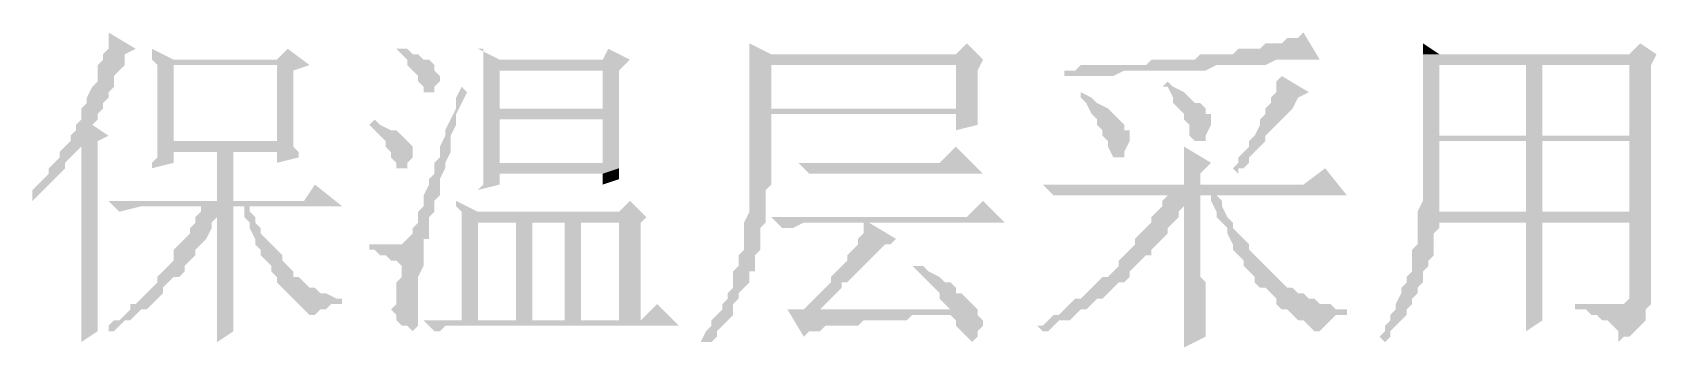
# Model space of a CAD drawing. Header units: millimetres. Extents: x 6 to 291, y 3 to 207.
# Drawn here: x 146.81 to 159.47, y 171.24 to 173.69 of the extents above; entities that cross this region are included whole.
import ezdxf

# ---------------------------------------------------------------- set-up
doc = ezdxf.new("R2010")
doc.units = ezdxf.units.MM

msp = doc.modelspace()

# ---------------------------------------------------------------- hatches: boundary and pattern name
at = {"true_color": 0x00b8b8}
h = msp.add_hatch(color=132, dxfattribs=at)
h.dxf.hatch_style = 2
h.paths.add_polyline_path([(147.404526, 173.693667), (147.404526, 173.566667), (147.362192, 173.524333), (147.362192, 173.482), (147.319859, 173.439667), (147.319859, 173.312667), (147.277526, 173.270333), (147.235192, 173.185667), (147.235192, 173.143333), (147.192859, 173.101), (147.192859, 173.016333), (147.150526, 172.974), (147.150526, 172.931667), (147.108192, 172.889333), (147.108192, 172.847), (147.192859, 172.804667), (147.192859, 171.280667), (147.319859, 171.365333), (147.319859, 171.407667), (147.319859, 172.847), (147.404526, 172.889333), (147.277526, 172.974), (147.319859, 173.016333), (147.319859, 173.058667), (147.362192, 173.101), (147.362192, 173.143333), (147.404526, 173.185667), (147.404526, 173.228), (147.446859, 173.270333), (147.446859, 173.355), (147.489192, 173.397333), (147.531526, 173.439667), (147.531526, 173.524333), (147.616192, 173.566667)])
h = msp.add_hatch(color=132, dxfattribs=at)
h.dxf.hatch_style = 2
h.paths.add_polyline_path([(156.717859, 173.693667), (156.675526, 173.651333), (156.590859, 173.651333), (156.548526, 173.609), (156.421526, 173.609), (156.379192, 173.566667), (156.209859, 173.566667), (156.167526, 173.524333), (155.913526, 173.524333), (155.871192, 173.482), (155.532526, 173.482), (155.490192, 173.439667), (154.982192, 173.439667), (154.939859, 173.397333), (154.855192, 173.397333), (154.855192, 173.355), (155.236192, 173.355), (155.320859, 173.397333), (155.955859, 173.397333), (156.040526, 173.439667), (156.421526, 173.439667), (156.506192, 173.482), (156.844859, 173.482)])
h = msp.add_hatch(color=132, dxfattribs=at)
h.dxf.hatch_style = 2
h.paths.add_polyline_path([(147.743192, 173.566667), (147.743192, 173.482), (147.785526, 173.439667), (148.716859, 173.439667), (148.716859, 172.847), (147.912526, 172.847), (147.785526, 172.804667), (147.785526, 172.762333), (148.716859, 172.762333), (148.716859, 172.677667), (148.886192, 172.72), (148.886192, 172.762333), (148.843859, 172.804667), (148.843859, 173.397333), (148.970859, 173.439667), (147.912526, 173.482)])
h = msp.add_hatch(color=132, dxfattribs=at)
h.dxf.hatch_style = 2
h.paths.add_polyline_path([(148.801526, 173.566667), (148.716859, 173.482), (147.912526, 173.482), (148.970859, 173.439667)])
h = msp.add_hatch(color=132, dxfattribs=at)
h.dxf.hatch_style = 2
h.paths.add_polyline_path([(149.648192, 173.566667), (149.690526, 173.524333), (149.732859, 173.482), (149.732859, 173.439667), (149.775192, 173.397333), (149.817526, 173.355), (149.817526, 173.312667), (149.859859, 173.270333), (149.859859, 173.228), (149.944526, 173.228), (149.944526, 173.270333), (149.986859, 173.312667), (149.986859, 173.355), (149.944526, 173.397333), (149.944526, 173.439667), (149.902192, 173.482), (149.859859, 173.482), (149.817526, 173.524333), (149.775192, 173.524333), (149.732859, 173.566667)])
h = msp.add_hatch(color=132, dxfattribs=at)
h.dxf.hatch_style = 2
h.paths.add_polyline_path([(150.283192, 173.566667), (150.325526, 173.566667), (150.325526, 173.439667), (151.256859, 173.397333), (151.256859, 173.101), (150.452526, 173.101), (151.383859, 173.058667), (151.383859, 173.397333), (151.468526, 173.482), (150.452526, 173.482)])
h = msp.add_hatch(color=132, dxfattribs=at)
h.dxf.hatch_style = 2
h.paths.add_polyline_path([(151.299192, 173.566667), (151.256859, 173.482), (150.452526, 173.482), (151.468526, 173.482)])
h = msp.add_hatch(color=132, dxfattribs=at)
h.dxf.hatch_style = 2
h.paths.add_polyline_path([(152.399859, 173.609), (152.399859, 173.482), (152.569192, 173.524333)])
h = msp.add_hatch(color=132, dxfattribs=at)
h.dxf.hatch_style = 2
h.paths.add_polyline_path([(154.093192, 173.609), (154.008526, 173.524333), (152.569192, 173.524333), (152.399859, 173.482), (152.399859, 173.058667), (152.569192, 173.101), (152.569192, 173.439667), (154.008526, 173.439667), (154.220192, 173.482)])
h = msp.add_hatch(color=132, dxfattribs=at)
h.dxf.hatch_style = 2
h.paths.add_polyline_path([(159.342526, 173.609), (159.257859, 173.524333), (157.649192, 173.524333), (157.649192, 173.482), (159.257859, 173.439667), (159.257859, 172.889333), (157.776192, 172.889333), (157.649192, 172.847), (159.257859, 172.847), (159.257859, 172.296667), (158.580526, 172.296667), (157.606859, 172.254333), (159.257859, 172.212), (159.257859, 171.619333), (159.215526, 171.577), (159.130859, 171.577), (158.834526, 171.534667), (158.919192, 171.534667), (158.961526, 171.492333), (159.003859, 171.492333), (159.046192, 171.45), (159.088526, 171.45), (159.130859, 171.407667), (159.173192, 171.365333), (159.173192, 171.280667), (159.215526, 171.323), (159.257859, 171.323), (159.300192, 171.365333), (159.342526, 171.407667), (159.384859, 171.45), (159.384859, 171.534667), (159.427192, 171.577), (159.427192, 173.439667), (159.469526, 173.524333)])
h = msp.add_hatch(color=132, dxfattribs=at)
h.dxf.hatch_style = 2
h.paths.add_polyline_path([(157.649192, 173.609), (157.649192, 173.524333), (157.776192, 173.524333)])
h = msp.add_hatch(color=132, dxfattribs=at)
h.dxf.hatch_style = 2
h.paths.add_polyline_path([(147.785526, 173.439667), (147.785526, 173.058667), (147.785526, 172.804667), (147.912526, 172.847), (147.912526, 173.439667), (148.716859, 173.439667)])
h = msp.add_hatch(color=132, dxfattribs=at)
h.dxf.hatch_style = 2
h.paths.add_polyline_path([(150.325526, 173.439667), (150.325526, 173.058667), (151.256859, 173.016333), (151.256859, 172.677667), (150.452526, 172.677667), (151.383859, 172.635333), (151.383859, 173.058667), (150.452526, 173.101), (150.452526, 173.397333), (151.256859, 173.397333)])
h = msp.add_hatch(color=132, dxfattribs=at)
h.dxf.hatch_style = 2
h.paths.add_polyline_path([(154.220192, 173.482), (154.008526, 173.439667), (154.008526, 173.101), (152.569192, 173.101), (152.399859, 173.058667), (152.399859, 172.550667), (152.399859, 172.296667), (152.357526, 172.212), (152.357526, 172.000333), (152.315192, 171.958), (152.315192, 171.873333), (152.272859, 171.831), (152.272859, 171.704), (152.230526, 171.661667), (152.230526, 171.619333), (152.188192, 171.577), (152.188192, 171.534667), (152.145859, 171.492333), (152.103526, 171.45), (152.103526, 171.407667), (152.061192, 171.365333), (152.018859, 171.280667), (152.103526, 171.280667), (152.145859, 171.323), (152.145859, 171.365333), (152.188192, 171.407667), (152.230526, 171.45), (152.272859, 171.492333), (152.272859, 171.577), (152.315192, 171.619333), (152.315192, 171.661667), (152.357526, 171.704), (152.399859, 171.746333), (152.399859, 171.831), (152.442192, 171.831), (152.442192, 171.958), (152.484526, 172.000333), (152.484526, 172.169667), (152.526859, 172.212), (152.526859, 172.466), (152.569192, 172.508333), (152.569192, 173.058667), (154.177859, 173.058667), (154.177859, 173.185667), (154.177859, 173.397333)])
h = msp.add_hatch(color=132, dxfattribs=at)
h.dxf.hatch_style = 2
h.paths.add_polyline_path([(157.649192, 173.482), (157.649192, 172.847), (157.776192, 172.889333), (157.776192, 173.439667), (159.257859, 173.439667)])
h = msp.add_hatch(color=132, dxfattribs=at)
h.dxf.hatch_style = 2
h.paths.add_polyline_path([(158.580526, 172.889333), (158.580526, 173.439667), (158.453526, 173.439667), (158.453526, 172.889333)])
h = msp.add_hatch(color=132, dxfattribs=at)
h.dxf.hatch_style = 2
h.paths.add_polyline_path([(155.659526, 173.312667), (155.617192, 173.270333), (155.659526, 173.270333), (155.701859, 173.185667), (155.701859, 173.143333), (155.744192, 173.101), (155.786526, 173.058667), (155.786526, 173.016333), (155.828859, 172.974), (155.828859, 172.889333), (155.871192, 172.847), (155.955859, 172.847), (155.955859, 172.889333), (155.998192, 172.974), (155.998192, 173.058667), (155.955859, 173.058667), (155.955859, 173.101), (155.913526, 173.143333), (155.871192, 173.143333), (155.828859, 173.185667), (155.786526, 173.228), (155.701859, 173.270333)])
h = msp.add_hatch(color=132, dxfattribs=at)
h.dxf.hatch_style = 2
h.paths.add_polyline_path([(156.548526, 173.355), (156.506192, 173.312667), (156.506192, 173.228), (156.463859, 173.185667), (156.463859, 173.143333), (156.421526, 173.101), (156.421526, 173.058667), (156.379192, 173.016333), (156.379192, 172.974), (156.336859, 172.889333), (156.294526, 172.847), (156.294526, 172.804667), (156.252192, 172.762333), (156.209859, 172.72), (156.209859, 172.677667), (156.167526, 172.635333), (156.209859, 172.593), (156.209859, 172.635333), (156.252192, 172.635333), (156.294526, 172.677667), (156.294526, 172.72), (156.336859, 172.762333), (156.379192, 172.804667), (156.421526, 172.847), (156.421526, 172.889333), (156.463859, 172.931667), (156.506192, 172.974), (156.548526, 173.016333), (156.590859, 173.058667), (156.633192, 173.101), (156.675526, 173.185667), (156.760192, 173.228)])
h = msp.add_hatch(color=132, dxfattribs=at)
h.dxf.hatch_style = 2
h.paths.add_polyline_path([(150.156192, 173.270333), (150.113859, 173.185667), (150.113859, 173.101), (150.071526, 173.016333), (150.029192, 172.931667), (150.029192, 172.889333), (149.986859, 172.804667), (149.986859, 172.72), (149.944526, 172.677667), (149.944526, 172.593), (149.902192, 172.550667), (149.902192, 172.508333), (149.859859, 172.423667), (149.859859, 172.339), (149.817526, 172.296667), (149.817526, 172.254333), (149.817526, 172.212), (149.775192, 172.169667), (149.775192, 172.127333), (149.732859, 172.085), (149.690526, 172.042667), (149.605859, 172.042667), (149.859859, 172.042667), (149.859859, 172.085), (149.902192, 172.085), (149.902192, 172.254333), (149.944526, 172.296667), (149.944526, 172.381333), (149.986859, 172.423667), (149.986859, 172.550667), (150.029192, 172.635333), (150.029192, 172.677667), (150.071526, 172.762333), (150.071526, 172.889333), (150.113859, 172.974), (150.113859, 173.058667), (150.156192, 173.143333), (150.198526, 173.228)])
h = msp.add_hatch(color=132, dxfattribs=at)
h.dxf.hatch_style = 2
h.paths.add_polyline_path([(154.982192, 173.228), (154.982192, 173.185667), (155.024526, 173.143333), (155.066859, 173.058667), (155.109192, 173.016333), (155.109192, 172.974), (155.151526, 172.931667), (155.151526, 172.889333), (155.193859, 172.847), (155.193859, 172.804667), (155.236192, 172.72), (155.320859, 172.72), (155.320859, 172.762333), (155.363192, 172.847), (155.363192, 172.931667), (155.320859, 172.931667), (155.320859, 172.974), (155.278526, 173.016333), (155.236192, 173.058667), (155.193859, 173.101), (155.109192, 173.143333), (155.066859, 173.185667)])
h = msp.add_hatch(color=132, dxfattribs=at)
h.dxf.hatch_style = 2
h.paths.add_polyline_path([(150.325526, 173.058667), (150.325526, 172.508333), (150.283192, 172.466), (150.452526, 172.508333), (150.452526, 172.593), (151.256859, 172.593), (151.383859, 172.635333), (150.452526, 172.677667), (150.452526, 173.016333), (151.256859, 173.016333)])
h = msp.add_hatch(color=132, dxfattribs=at)
h.dxf.hatch_style = 2
h.paths.add_polyline_path([(154.177859, 173.058667), (154.008526, 173.058667), (154.008526, 172.931667), (154.177859, 172.974), (154.177859, 173.016333)])
h = msp.add_hatch(color=132, dxfattribs=at)
h.dxf.hatch_style = 2
h.paths.add_polyline_path([(149.478859, 173.016333), (149.436526, 172.974), (149.478859, 172.931667), (149.521192, 172.889333), (149.563526, 172.847), (149.563526, 172.804667), (149.605859, 172.762333), (149.605859, 172.72), (149.648192, 172.677667), (149.648192, 172.635333), (149.732859, 172.635333), (149.732859, 172.677667), (149.775192, 172.72), (149.775192, 172.804667), (149.732859, 172.847), (149.690526, 172.889333), (149.648192, 172.931667), (149.605859, 172.931667), (149.521192, 172.974)])
h = msp.add_hatch(color=132, dxfattribs=at)
h.dxf.hatch_style = 2
h.paths.add_polyline_path([(147.108192, 172.847), (147.065859, 172.804667), (147.023526, 172.762333), (147.023526, 172.72), (146.981192, 172.677667), (146.938859, 172.635333), (146.938859, 172.593), (146.896526, 172.550667), (146.854192, 172.508333), (146.811859, 172.466), (146.811859, 172.381333), (146.854192, 172.423667), (146.896526, 172.466), (146.938859, 172.508333), (146.981192, 172.550667), (147.023526, 172.593), (147.065859, 172.635333), (147.065859, 172.677667), (147.108192, 172.72), (147.150526, 172.762333), (147.192859, 172.804667)])
h = msp.add_hatch(color=132, dxfattribs=at)
h.dxf.hatch_style = 2
h.paths.add_polyline_path([(154.008526, 172.804667), (153.881526, 172.677667), (152.780859, 172.677667), (152.865526, 172.593), (154.220192, 172.593)])
h = msp.add_hatch(color=132, dxfattribs=at)
h.dxf.hatch_style = 2
h.paths.add_polyline_path([(155.786526, 172.804667), (155.786526, 172.508333), (155.913526, 172.508333), (155.913526, 172.593), (155.998192, 172.677667)])
h = msp.add_hatch(color=132, dxfattribs=at)
h.dxf.hatch_style = 2
h.paths.add_polyline_path([(157.649192, 172.847), (157.649192, 172.381333), (157.606859, 172.296667), (157.606859, 172.254333), (158.580526, 172.296667), (157.776192, 172.296667), (157.776192, 172.847), (158.453526, 172.847)])
h = msp.add_hatch(color=132, dxfattribs=at)
h.dxf.hatch_style = 2
h.paths.add_polyline_path([(158.453526, 172.847), (158.453526, 172.296667), (157.776192, 172.296667), (158.580526, 172.296667), (158.580526, 172.847), (159.257859, 172.847)])
h = msp.add_hatch(color=132, dxfattribs=at)
h.dxf.hatch_style = 2
h.paths.add_polyline_path([(147.785526, 172.762333), (147.785526, 172.72), (147.743192, 172.677667), (147.743192, 172.635333), (147.912526, 172.677667), (147.912526, 172.762333), (148.251192, 172.762333)])
h = msp.add_hatch(color=132, dxfattribs=at)
h.dxf.hatch_style = 2
h.paths.add_polyline_path([(148.251192, 172.762333), (148.251192, 172.381333), (148.378192, 172.381333), (148.378192, 172.762333), (148.716859, 172.762333)])
h = msp.add_hatch(color=132, dxfattribs=at)
h.dxf.hatch_style = 2
h.paths.add_polyline_path([(151.383859, 172.635333), (151.256859, 172.593), (151.256859, 172.508333), (151.383859, 172.550667), (151.383859, 172.593)])
h = msp.add_hatch(color=132, dxfattribs=at)
h.dxf.hatch_style = 2
h.paths.add_polyline_path([(156.887192, 172.635333), (156.717859, 172.508333), (154.685859, 172.508333), (154.770526, 172.423667), (157.056526, 172.423667)])
h = msp.add_hatch(color=132, dxfattribs=at)
h.dxf.hatch_style = 2
h.paths.add_polyline_path([(149.013192, 172.508333), (148.928526, 172.381333), (147.404526, 172.381333), (147.489192, 172.296667), (147.658526, 172.339), (149.224859, 172.339)])
h = msp.add_hatch(color=132, dxfattribs=at)
h.dxf.hatch_style = 2
h.paths.add_polyline_path([(155.659526, 172.423667), (155.617192, 172.381333), (155.617192, 172.339), (155.574859, 172.296667), (155.532526, 172.254333), (155.532526, 172.212), (155.490192, 172.169667), (155.447859, 172.127333), (155.405526, 172.085), (155.405526, 172.042667), (155.363192, 172.000333), (155.320859, 171.958), (155.278526, 171.915667), (155.278526, 171.873333), (155.236192, 171.831), (155.193859, 171.788667), (155.151526, 171.788667), (155.109192, 171.746333), (155.066859, 171.704), (155.024526, 171.661667), (154.982192, 171.619333), (154.939859, 171.619333), (154.897526, 171.577), (154.855192, 171.534667), (154.812859, 171.492333), (154.770526, 171.492333), (154.728192, 171.45), (154.685859, 171.407667), (154.643526, 171.407667), (154.685859, 171.365333), (154.728192, 171.365333), (154.770526, 171.407667), (154.812859, 171.45), (154.897526, 171.45), (154.939859, 171.492333), (154.982192, 171.534667), (155.024526, 171.534667), (155.066859, 171.577), (155.109192, 171.619333), (155.151526, 171.619333), (155.193859, 171.661667), (155.236192, 171.704), (155.278526, 171.746333), (155.320859, 171.746333), (155.363192, 171.788667), (155.363192, 171.831), (155.405526, 171.873333), (155.447859, 171.915667), (155.490192, 171.958), (155.532526, 171.958), (155.532526, 172.000333), (155.574859, 172.042667), (155.617192, 172.085), (155.659526, 172.127333), (155.659526, 172.169667), (155.701859, 172.212), (155.744192, 172.254333), (155.744192, 172.296667), (155.786526, 172.339), (155.913526, 172.339), (155.913526, 172.423667), (155.998192, 172.423667)])
h = msp.add_hatch(color=132, dxfattribs=at)
h.dxf.hatch_style = 2
h.paths.add_polyline_path([(156.040526, 172.423667), (155.659526, 172.423667), (155.998192, 172.423667), (155.998192, 172.381333), (156.040526, 172.296667), (156.040526, 172.254333), (156.082859, 172.212), (156.125192, 172.169667), (156.125192, 172.127333), (156.167526, 172.042667), (156.167526, 172.000333), (156.209859, 171.958), (156.252192, 171.915667), (156.252192, 171.873333), (156.294526, 171.831), (156.336859, 171.788667), (156.336859, 171.746333), (156.379192, 171.704), (156.421526, 171.704), (156.463859, 171.661667), (156.506192, 171.619333), (156.506192, 171.577), (156.548526, 171.534667), (156.590859, 171.534667), (156.633192, 171.492333), (156.675526, 171.45), (156.717859, 171.45), (156.760192, 171.407667), (156.802526, 171.365333), (156.844859, 171.365333), (156.887192, 171.407667), (156.929526, 171.45), (156.971859, 171.492333), (157.056526, 171.492333), (157.056526, 171.534667), (156.971859, 171.534667), (156.929526, 171.577), (156.844859, 171.577), (156.802526, 171.619333), (156.760192, 171.619333), (156.717859, 171.661667), (156.675526, 171.661667), (156.633192, 171.704), (156.590859, 171.704), (156.548526, 171.746333), (156.506192, 171.788667), (156.463859, 171.831), (156.421526, 171.873333), (156.379192, 171.915667), (156.336859, 171.958), (156.294526, 172.000333), (156.294526, 172.042667), (156.252192, 172.085), (156.209859, 172.127333), (156.167526, 172.169667), (156.167526, 172.212), (156.125192, 172.254333), (156.082859, 172.339), (156.082859, 172.381333)])
h = msp.add_hatch(color=132, dxfattribs=at)
h.dxf.hatch_style = 2
h.paths.add_polyline_path([(148.124192, 172.339), (148.124192, 172.296667), (148.081859, 172.254333), (148.251192, 172.254333), (148.251192, 171.323), (148.251192, 171.280667), (148.378192, 171.365333), (148.378192, 171.407667), (148.378192, 172.339), (148.462859, 172.339)])
h = msp.add_hatch(color=132, dxfattribs=at)
h.dxf.hatch_style = 2
h.paths.add_polyline_path([(148.505192, 172.339), (148.124192, 172.339), (148.462859, 172.339), (148.462859, 172.254333), (148.505192, 172.212), (148.505192, 172.169667), (148.547526, 172.085), (148.547526, 172.042667), (148.589859, 172.000333), (148.589859, 171.958), (148.632192, 171.915667), (148.674526, 171.873333), (148.674526, 171.831), (148.716859, 171.788667), (148.716859, 171.746333), (148.759192, 171.704), (148.801526, 171.661667), (148.843859, 171.619333), (148.886192, 171.577), (148.928526, 171.534667), (148.970859, 171.492333), (149.013192, 171.492333), (149.055526, 171.534667), (149.097859, 171.534667), (149.140192, 171.577), (149.224859, 171.577), (149.224859, 171.619333), (149.182526, 171.619333), (149.097859, 171.661667), (149.055526, 171.661667), (149.013192, 171.704), (148.970859, 171.704), (148.928526, 171.746333), (148.886192, 171.788667), (148.843859, 171.788667), (148.843859, 171.831), (148.801526, 171.873333), (148.759192, 171.915667), (148.759192, 171.958), (148.716859, 172.000333), (148.674526, 172.042667), (148.632192, 172.085), (148.589859, 172.127333), (148.589859, 172.169667), (148.547526, 172.212), (148.547526, 172.254333), (148.505192, 172.296667)])
h = msp.add_hatch(color=132, dxfattribs=at)
h.dxf.hatch_style = 2
h.paths.add_polyline_path([(150.113859, 172.381333), (150.113859, 172.339), (150.156192, 172.296667), (150.283192, 172.296667)])
h = msp.add_hatch(color=132, dxfattribs=at)
h.dxf.hatch_style = 2
h.paths.add_polyline_path([(151.468526, 172.381333), (151.383859, 172.296667), (150.156192, 172.296667), (150.156192, 172.254333), (151.383859, 172.212), (151.383859, 171.45), (151.553192, 171.45), (151.553192, 172.212), (151.595526, 172.254333)])
h = msp.add_hatch(color=132, dxfattribs=at)
h.dxf.hatch_style = 2
h.paths.add_polyline_path([(154.220192, 172.381333), (154.093192, 172.254333), (152.569192, 172.254333), (152.653859, 172.169667), (152.738526, 172.169667), (152.823192, 172.212), (154.389526, 172.212)])
h = msp.add_hatch(color=132, dxfattribs=at)
h.dxf.hatch_style = 2
h.paths.add_polyline_path([(155.913526, 172.339), (155.786526, 172.339), (155.786526, 171.238333), (155.955859, 171.323), (155.955859, 171.365333), (155.955859, 171.492333), (155.955859, 171.746333), (155.913526, 171.788667), (155.913526, 172.254333)])
h = msp.add_hatch(color=132, dxfattribs=at)
h.dxf.hatch_style = 2
h.paths.add_polyline_path([(148.081859, 172.254333), (148.081859, 172.212), (148.039526, 172.169667), (148.039526, 172.127333), (147.997192, 172.085), (147.954859, 172.042667), (147.912526, 172.000333), (147.912526, 171.915667), (147.870192, 171.873333), (147.827859, 171.831), (147.785526, 171.788667), (147.785526, 171.746333), (147.743192, 171.704), (147.700859, 171.661667), (147.658526, 171.619333), (147.616192, 171.577), (147.573859, 171.577), (147.573859, 171.534667), (147.531526, 171.492333), (147.489192, 171.45), (147.446859, 171.45), (147.404526, 171.407667), (147.404526, 171.365333), (147.446859, 171.365333), (147.489192, 171.407667), (147.531526, 171.45), (147.573859, 171.45), (147.616192, 171.492333), (147.658526, 171.534667), (147.700859, 171.534667), (147.743192, 171.577), (147.785526, 171.619333), (147.827859, 171.661667), (147.827859, 171.704), (147.870192, 171.746333), (147.912526, 171.788667), (147.954859, 171.788667), (147.997192, 171.831), (147.997192, 171.873333), (148.039526, 171.915667), (148.081859, 171.958), (148.081859, 172.000333), (148.124192, 172.042667), (148.166526, 172.085), (148.208859, 172.169667), (148.208859, 172.212), (148.251192, 172.254333)])
h = msp.add_hatch(color=132, dxfattribs=at)
h.dxf.hatch_style = 2
h.paths.add_polyline_path([(150.156192, 172.254333), (150.156192, 171.45), (150.283192, 171.45), (150.283192, 172.212), (151.383859, 172.212)])
h = msp.add_hatch(color=132, dxfattribs=at)
h.dxf.hatch_style = 2
h.paths.add_polyline_path([(150.706526, 172.212), (150.579526, 172.212), (150.579526, 171.45), (150.156192, 171.45), (150.706526, 171.45)])
h = msp.add_hatch(color=132, dxfattribs=at)
h.dxf.hatch_style = 2
h.paths.add_polyline_path([(151.087526, 171.45), (151.087526, 172.212), (150.960526, 172.212), (150.960526, 171.45)])
h = msp.add_hatch(color=132, dxfattribs=at)
h.dxf.hatch_style = 2
h.paths.add_polyline_path([(153.331192, 172.212), (153.288859, 172.212), (153.288859, 172.127333), (153.246526, 172.085), (153.246526, 172.042667), (153.204192, 172.000333), (153.161859, 171.958), (153.161859, 171.915667), (153.119526, 171.873333), (153.077192, 171.831), (153.034859, 171.788667), (153.034859, 171.746333), (152.992526, 171.704), (152.950192, 171.661667), (152.907859, 171.619333), (152.865526, 171.577), (152.823192, 171.534667), (152.696192, 171.534667), (152.823192, 171.323), (152.865526, 171.365333), (152.950192, 171.365333), (152.992526, 171.407667), (153.246526, 171.407667), (153.288859, 171.45), (153.627526, 171.45), (153.669859, 171.492333), (153.966192, 171.492333), (152.907859, 171.534667), (152.950192, 171.534667), (152.992526, 171.577), (153.034859, 171.619333), (153.077192, 171.661667), (153.119526, 171.704), (153.119526, 171.746333), (153.161859, 171.746333), (153.204192, 171.788667), (153.246526, 171.831), (153.288859, 171.873333), (153.331192, 171.915667), (153.373526, 171.958), (153.415859, 172.000333), (153.458192, 172.042667), (153.500526, 172.042667), (153.542859, 172.085)])
h = msp.add_hatch(color=132, dxfattribs=at)
h.dxf.hatch_style = 2
h.paths.add_polyline_path([(157.606859, 172.254333), (157.606859, 172.042667), (157.564526, 172.000333), (157.564526, 171.831), (157.522192, 171.788667), (157.522192, 171.746333), (157.479859, 171.704), (157.479859, 171.661667), (157.437526, 171.577), (157.437526, 171.534667), (157.395192, 171.492333), (157.395192, 171.45), (157.352859, 171.407667), (157.352859, 171.365333), (157.310526, 171.323), (157.352859, 171.280667), (157.395192, 171.323), (157.395192, 171.365333), (157.437526, 171.407667), (157.479859, 171.45), (157.522192, 171.492333), (157.522192, 171.534667), (157.564526, 171.577), (157.564526, 171.619333), (157.606859, 171.661667), (157.606859, 171.704), (157.649192, 171.746333), (157.649192, 171.831), (157.691526, 171.873333), (157.691526, 171.915667), (157.733859, 171.958), (157.733859, 172.127333), (157.776192, 172.169667), (157.776192, 172.212), (159.257859, 172.212)])
h = msp.add_hatch(color=132, dxfattribs=at)
h.dxf.hatch_style = 2
h.paths.add_polyline_path([(158.580526, 172.212), (158.453526, 172.212), (158.453526, 171.365333), (158.580526, 171.45), (158.580526, 171.492333), (158.580526, 172.127333)])
h = msp.add_hatch(color=132, dxfattribs=at)
h.dxf.hatch_style = 2
h.paths.add_polyline_path([(149.436526, 172.042667), (149.436526, 172.000333), (149.478859, 172.000333), (149.521192, 171.958), (149.563526, 171.958), (149.605859, 171.915667), (149.648192, 171.915667), (149.690526, 171.873333), (149.690526, 171.788667), (149.648192, 171.746333), (149.648192, 171.661667), (149.648192, 171.577), (149.605859, 171.534667), (149.648192, 171.492333), (149.648192, 171.45), (149.690526, 171.407667), (149.732859, 171.407667), (149.775192, 171.365333), (149.817526, 171.407667), (149.817526, 171.788667), (149.859859, 171.873333), (149.859859, 172.000333), (149.859859, 172.042667), (149.521192, 172.042667)])
h = msp.add_hatch(color=132, dxfattribs=at)
h.dxf.hatch_style = 2
h.paths.add_polyline_path([(153.712192, 171.873333), (153.669859, 171.873333), (153.712192, 171.831), (153.754526, 171.788667), (153.796859, 171.746333), (153.839192, 171.704), (153.881526, 171.661667), (153.881526, 171.619333), (153.923859, 171.577), (153.966192, 171.534667), (152.907859, 171.534667), (153.966192, 171.492333), (154.008526, 171.45), (154.008526, 171.407667), (154.050859, 171.365333), (154.093192, 171.323), (154.135526, 171.280667), (154.177859, 171.323), (154.177859, 171.365333), (154.220192, 171.407667), (154.220192, 171.45), (154.177859, 171.492333), (154.177859, 171.534667), (154.135526, 171.577), (154.093192, 171.619333), (154.050859, 171.661667), (154.008526, 171.661667), (154.008526, 171.704), (153.966192, 171.746333), (153.923859, 171.746333), (153.881526, 171.788667), (153.796859, 171.831), (153.754526, 171.873333)])
h = msp.add_hatch(color=132, dxfattribs=at)
h.dxf.hatch_style = 2
h.paths.add_polyline_path([(151.680192, 171.577), (151.553192, 171.45), (149.859859, 171.45), (149.944526, 171.365333), (149.986859, 171.365333), (150.029192, 171.407667), (151.849526, 171.407667)])
h = msp.add_hatch(color=132, dxfattribs=at)
h.dxf.hatch_style = 2
h.paths.add_polyline_path([(158.834526, 171.577), (158.834526, 171.534667), (159.130859, 171.577), (158.919192, 171.577)])

doc.saveas('drawing.dxf')
